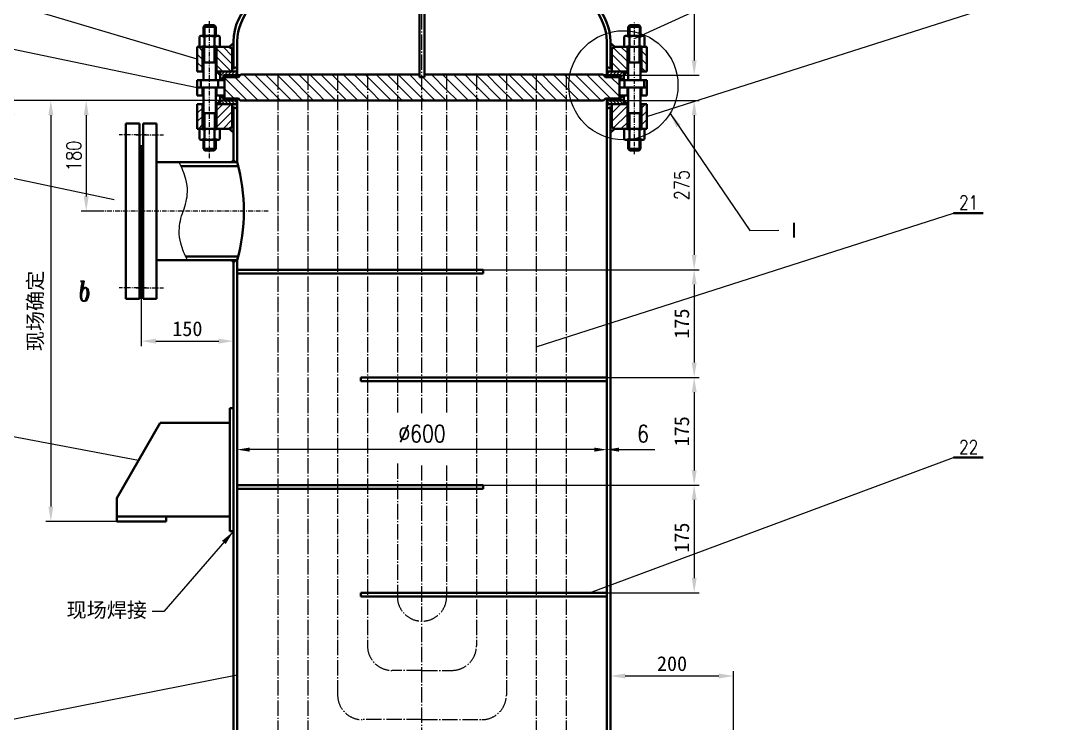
# Model space of a CAD drawing. Extents: x 371 to 12807, y -1551 to 3910.
# Drawn here: x 7091 to 8782, y 1674 to 2815 of the extents above; entities that cross this region are included whole.
import ezdxf
from ezdxf.enums import TextEntityAlignment as Align

# ---------------------------------------------------------------- set-up
doc = ezdxf.new("R2010")
doc.units = 0
doc.header["$LTSCALE"] = 10
doc.header["$PDMODE"] = 1
doc.linetypes.add('ZXX-L', pattern=[3.28, 2.5, -0.3, 0.18, -0.3])
doc.linetypes.add('ZXX-S', pattern=[1.27, 0.75, -0.2, 0.12, -0.2])
doc.layers.get('Defpoints').update_dxf_attribs({"linetype": 'CONTINUOUS'})
doc.layers.add('5剖面线层', color=2, linetype='CONTINUOUS')
doc.layers.add('7标注层', color=4, linetype='CONTINUOUS')
for name, color, linetype, lineweight in [('A 粗实线', 1, 'CONTINUOUS', 40), ('B 细实线', 7, 'CONTINUOUS', 18), ('C 文 字', 2, 'CONTINUOUS', 20), ('D 短中心线', 3, 'ZXX-S', 18), ('E 长中心线', 3, 'ZXX-L', 18)]:
    doc.layers.add(name, color=color, linetype=linetype, lineweight=lineweight)
doc.styles.add('ITALICT', font='ITALICT.shx', dxfattribs={"width": 0.7})
doc.styles.add('ROMANC', font='romanc', dxfattribs={"width": 0.7, "height": 6})
doc.styles.get("Standard").update_dxf_attribs({"font": 'SIMFANG.TTF'})
doc.styles.add('TH_GBDIM', font='romans.shx', dxfattribs={"width": 0.8, "bigfont": 'gbcbig.shx'})
doc.dimstyles.new('TH_GBDIM', dxfattribs={"dimscale": 8, "dimtxt": 3.5, "dimasz": 2.5, "dimexe": 2, "dimexo": 0, "dimgap": 1.5, "dimtad": 1, "dimtih": 1, "dimtoh": 1, "dimdec": 1, "dimzin": 0, "dimdsep": 46, "dimtxsty": 'TH_GBDIM', "dimcen": 2.5, "dimclrd": 130, "dimclre": 130, "dimclrt": 3, "dimadec": 0, "dimazin": 2, "dimtfac": 0.714286, "dimtdec": 1, "dimtmove": 0, "dimatfit": 3, "dimfxl": 0, "dimtolj": 1, "dimtzin": 0, "dimlwd": -1, "dimlwe": -1, "dimarcsym": 0})
doc.dimstyles.new('通用标注4.0', dxfattribs={"dimscale": 8, "dimtxt": 3, "dimasz": 3, "dimexe": 1, "dimexo": 0, "dimgap": 1, "dimtad": 1, "dimdec": 0, "dimzin": 0, "dimdsep": 46, "dimtxsty": 'Standard', "dimcen": 0, "dimadec": 0, "dimazin": 0, "dimtfac": 0.375, "dimtdec": 0, "dimtmove": 2, "dimatfit": 3, "dimfxl": 0, "dimtzin": 0, "dimarcsym": 0})
pattern_1 = [(315, (-888.562, 7402.6152), (2.6940768, 2.6940768), [])]
pattern_2 = [(45, (-888.562, -1990.2023), (2.6940768, -2.6940768), [])]

# ---------------------------------------------------------------- blocks, each defined once
blk = doc.blocks.new('*D38')
at = {"layer": 'C 文 字', "color": 0, "lineweight": -2}
for p, q in [((7841.9, 2060.7), (8192.8, 2060.7)), ((8184.8, 2036.7), (8184.8, 1909.7)), ((8042.8, 1885.7), (8192.8, 1885.7))]:
    blk.add_line(p, q, dxfattribs=at)
at = {"layer": 'C 文 字', "color": 0}
for points in [[(8180.8, 2036.7), (8188.8, 2036.7), (8184.8, 2060.7)], [(8180.8, 1909.7), (8188.8, 1909.7), (8184.8, 1885.7)]]:
    blk.add_solid(points, dxfattribs=at)
at = {"layer": 'Defpoints', "color": 0}
for p in [(7841.9, 2060.7), (8042.8, 1885.7), (8184.8, 1885.7)]:
    blk.add_point(p, dxfattribs=at)
at = {"layer": 'C 文 字', "color": 0, "insert": (8164.8, 1975.4), "char_height": 24, "attachment_point": 5, "rotation": 90}
blk.add_mtext('175', dxfattribs=at)
blk = doc.blocks.new('*D39')
at = {"layer": 'C 文 字', "color": 0, "lineweight": -2}
for p, q in [((8042.8, 2235.7), (8192.8, 2235.7)), ((8184.8, 2211.7), (8184.8, 2084.7)), ((7841.9, 2060.7), (8192.8, 2060.7))]:
    blk.add_line(p, q, dxfattribs=at)
at = {"layer": 'C 文 字', "color": 0}
for points in [[(8180.8, 2211.7), (8188.8, 2211.7), (8184.8, 2235.7)], [(8180.8, 2084.7), (8188.8, 2084.7), (8184.8, 2060.7)]]:
    blk.add_solid(points, dxfattribs=at)
at = {"layer": 'Defpoints', "color": 0}
for p in [(8042.8, 2235.7), (7841.9, 2060.7), (8184.8, 2060.7)]:
    blk.add_point(p, dxfattribs=at)
at = {"layer": 'C 文 字', "color": 0, "insert": (8164.8, 2148.2), "char_height": 24, "attachment_point": 5, "rotation": 90}
blk.add_mtext('175', dxfattribs=at)
blk = doc.blocks.new('*D40')
at = {"layer": 'C 文 字', "color": 0, "lineweight": -2}
for p, q in [((7841.9, 2410.7), (8192.8, 2410.7)), ((8184.8, 2386.7), (8184.8, 2259.7)), ((8042.8, 2235.7), (8192.8, 2235.7))]:
    blk.add_line(p, q, dxfattribs=at)
at = {"layer": 'C 文 字', "color": 0}
for points in [[(8180.8, 2386.7), (8188.8, 2386.7), (8184.8, 2410.7)], [(8180.8, 2259.7), (8188.8, 2259.7), (8184.8, 2235.7)]]:
    blk.add_solid(points, dxfattribs=at)
at = {"layer": 'Defpoints', "color": 0}
for p in [(7841.9, 2410.7), (8042.8, 2235.7), (8184.8, 2235.7)]:
    blk.add_point(p, dxfattribs=at)
at = {"layer": 'C 文 字', "color": 0, "insert": (8164.8, 2323.2), "char_height": 24, "attachment_point": 5, "rotation": 90}
blk.add_mtext('175', dxfattribs=at)
blk = doc.blocks.new('*D42')
at = {"layer": '7标注层', "color": 130}
for p, q in [((7442.8, 2094.3), (7442.8, 2134.4)), ((8042.8, 2079.2), (8042.8, 2134.4)), ((8022.8, 2118.4), (7462.8, 2118.4))]:
    blk.add_line(p, q, dxfattribs=at)
for points in [[(7462.8, 2121.7), (7462.8, 2115.1), (7442.8, 2118.4)], [(8022.8, 2121.7), (8022.8, 2115.1), (8042.8, 2118.4)]]:
    blk.add_solid(points, dxfattribs=at)
at = {"layer": 'Defpoints', "color": 0}
for p in [(7442.8, 2118.4), (7442.8, 2094.3), (8042.8, 2079.2)]:
    blk.add_point(p, dxfattribs=at)
at = {"layer": '7标注层', "color": 3, "insert": (7742.8, 2144.4), "char_height": 28, "attachment_point": 5, "style": 'TH_GBDIM'}
blk.add_mtext('\\A1;%%c600{}{}', dxfattribs=at)
blk = doc.blocks.new('*D43')
at = {"layer": 'C 文 字', "color": 0}
for p, q in [((8065.3, 2685.7), (8192.8, 2685.7)), ((8184.8, 2661.7), (8184.8, 2434.7)), ((7841.9, 2410.7), (8192.8, 2410.7))]:
    blk.add_line(p, q, dxfattribs=at)
for points in [[(8180.8, 2661.7), (8188.8, 2661.7), (8184.8, 2685.7)], [(8180.8, 2434.7), (8188.8, 2434.7), (8184.8, 2410.7)]]:
    blk.add_solid(points, dxfattribs=at)
at = {"layer": 'Defpoints', "color": 0}
for p in [(8065.3, 2685.7), (7841.9, 2410.7), (8184.8, 2410.7)]:
    blk.add_point(p, dxfattribs=at)
at = {"layer": 'C 文 字', "color": 0, "insert": (8164.8, 2548.2), "char_height": 24, "attachment_point": 5, "rotation": 90, "style": 'TH_GBDIM'}
blk.add_mtext('275', dxfattribs=at)
blk = doc.blocks.new('*D45')
at = {"layer": 'C 文 字', "color": 0, "lineweight": -2}
for p, q in [((7742.8, 2937.7), (8192.8, 2937.7)), ((8184.8, 2913.7), (8184.8, 2750.7)), ((8065.1, 2726.7), (8192.8, 2726.7))]:
    blk.add_line(p, q, dxfattribs=at)
at = {"layer": 'C 文 字', "color": 0}
for points in [[(8180.8, 2913.7), (8188.8, 2913.7), (8184.8, 2937.7)], [(8180.8, 2750.7), (8188.8, 2750.7), (8184.8, 2726.7)]]:
    blk.add_solid(points, dxfattribs=at)
at = {"layer": 'Defpoints', "color": 0}
for p in [(7742.8, 2937.7), (8065.1, 2726.7), (8184.8, 2726.7)]:
    blk.add_point(p, dxfattribs=at)
at = {"layer": 'C 文 字', "color": 0, "insert": (8146.8, 2851.3), "char_height": 24, "attachment_point": 5, "rotation": 90}
blk.add_mtext('211', dxfattribs=at)
blk = doc.blocks.new('*D46')
at = {"layer": 'C 文 字', "color": 0, "lineweight": -2}
for p, q in [((7240.6, 2685.7), (7132.1, 2685.7)), ((7140.1, 2661.7), (7140.1, 2025.8)), ((7247.4, 2001.8), (7132.1, 2001.8))]:
    blk.add_line(p, q, dxfattribs=at)
at = {"layer": 'C 文 字', "color": 0}
for points in [[(7136.1, 2661.7), (7144.1, 2661.7), (7140.1, 2685.7)], [(7136.1, 2025.8), (7144.1, 2025.8), (7140.1, 2001.8)]]:
    blk.add_solid(points, dxfattribs=at)
at = {"layer": 'Defpoints', "color": 0}
for p in [(7240.6, 2685.7), (7140.1, 2001.8), (7247.4, 2001.8)]:
    blk.add_point(p, dxfattribs=at)
at = {"layer": 'C 文 字', "color": 0, "insert": (7116.1, 2343.7), "char_height": 24, "attachment_point": 5, "rotation": 90}
blk.add_mtext('现场确定', dxfattribs=at)
blk = doc.blocks.new('*D47')
at = {"layer": 'C 文 字', "color": 0, "lineweight": -2}
for p, q in [((7325.9, 2685.7), (7069.1, 2685.7)), ((7077.1, 2661.7), (7077.1, 1009.7)), ((7446.8, 985.7), (7069.1, 985.7))]:
    blk.add_line(p, q, dxfattribs=at)
at = {"layer": 'C 文 字', "color": 0}
for points in [[(7073.1, 2661.7), (7081.1, 2661.7), (7077.1, 2685.7)], [(7073.1, 1009.7), (7081.1, 1009.7), (7077.1, 985.7)]]:
    blk.add_solid(points, dxfattribs=at)
at = {"layer": 'Defpoints', "color": 0}
for p in [(7325.9, 2685.7), (7077.1, 985.7), (7446.8, 985.7)]:
    blk.add_point(p, dxfattribs=at)
at = {"layer": 'C 文 字', "color": 0, "insert": (7057.1, 1835.7), "char_height": 24, "attachment_point": 5, "rotation": 90}
blk.add_mtext('1700', dxfattribs=at)
blk = doc.blocks.new('*D48')
at = {"layer": 'C 文 字', "color": 0, "lineweight": -2}
for p, q in [((7531.8, 3067.7), (7000, 3067.7)), ((7008, 3043.7), (7008, 680.2)), ((7691.8, 656.2), (7000, 656.2))]:
    blk.add_line(p, q, dxfattribs=at)
at = {"layer": 'C 文 字', "color": 0}
for points in [[(7004, 3043.7), (7012, 3043.7), (7008, 3067.7)], [(7004, 680.2), (7012, 680.2), (7008, 656.2)]]:
    blk.add_solid(points, dxfattribs=at)
at = {"layer": 'Defpoints', "color": 0}
for p in [(7531.8, 3067.7), (7008, 656.2), (7691.8, 656.2)]:
    blk.add_point(p, dxfattribs=at)
at = {"layer": 'C 文 字', "color": 0, "insert": (6988, 1861.9), "char_height": 24, "attachment_point": 5, "rotation": 90}
blk.add_mtext('2411', dxfattribs=at)
blk = doc.blocks.new('*D58')
at = {"layer": 'C 文 字', "color": 0, "lineweight": -2}
for p, q in [((7286.8, 2399.4), (7286.8, 2286.7)), ((7436.8, 2309.3), (7436.8, 2286.7)), ((7310.8, 2294.7), (7412.8, 2294.7))]:
    blk.add_line(p, q, dxfattribs=at)
at = {"layer": 'C 文 字', "color": 0}
for points in [[(7310.8, 2298.7), (7310.8, 2290.7), (7286.8, 2294.7)], [(7412.8, 2298.7), (7412.8, 2290.7), (7436.8, 2294.7)]]:
    blk.add_solid(points, dxfattribs=at)
at = {"layer": 'Defpoints', "color": 0}
for p in [(7286.8, 2399.4), (7436.8, 2309.3), (7436.8, 2294.7)]:
    blk.add_point(p, dxfattribs=at)
at = {"layer": 'C 文 字', "color": 0, "insert": (7361.8, 2314.7), "char_height": 24, "attachment_point": 5}
blk.add_mtext('150', dxfattribs=at)
blk = doc.blocks.new('*D59')
at = {"layer": 'C 文 字', "color": 0}
for p, q in [((7420.3, 2685.7), (7189.5, 2685.7)), ((7197.5, 2661.7), (7197.5, 2529.7)), ((7221.6, 2505.7), (7189.5, 2505.7))]:
    blk.add_line(p, q, dxfattribs=at)
for points in [[(7193.5, 2661.7), (7201.5, 2661.7), (7197.5, 2685.7)], [(7193.5, 2529.7), (7201.5, 2529.7), (7197.5, 2505.7)]]:
    blk.add_solid(points, dxfattribs=at)
at = {"layer": 'Defpoints', "color": 0}
for p in [(7420.3, 2685.7), (7197.5, 2505.7), (7221.6, 2505.7)]:
    blk.add_point(p, dxfattribs=at)
at = {"layer": 'C 文 字', "color": 0, "insert": (7177.5, 2595.7), "char_height": 24, "attachment_point": 5, "rotation": 90, "style": 'TH_GBDIM'}
blk.add_mtext('180', dxfattribs=at)
blk = doc.blocks.new('*D68')
at = {"layer": '7标注层', "color": 130}
for p, q in [((8042.8, 2079.2), (8042.8, 2134.4)), ((8042.8, 2118.4), (8042.8, 2134.4)), ((8022.8, 2118.4), (8002.8, 2118.4)), ((8062.8, 2118.4), (8120.7, 2118.4))]:
    blk.add_line(p, q, dxfattribs=at)
for points in [[(8022.8, 2121.7), (8022.8, 2115.1), (8042.8, 2118.4)], [(8062.8, 2121.7), (8062.8, 2115.1), (8042.8, 2118.4)]]:
    blk.add_solid(points, dxfattribs=at)
at = {"layer": 'Defpoints', "color": 0}
for p in [(8042.8, 2118.4), (8042.8, 2118.4), (8042.8, 2079.2)]:
    blk.add_point(p, dxfattribs=at)
at = {"layer": '7标注层', "color": 3, "insert": (8101.7, 2144.4), "char_height": 28, "attachment_point": 5, "style": 'TH_GBDIM'}
blk.add_mtext('\\A1;6{}{}', dxfattribs=at)
blk = doc.blocks.new('*D74')
at = {"layer": 'C 文 字', "color": 0, "lineweight": -2}
for p, q in [((8048.8, 1785.7), (8048.8, 1742.6)), ((8224.8, 1750.6), (8072.8, 1750.6)), ((8248.8, 1626.7), (8248.8, 1758.6))]:
    blk.add_line(p, q, dxfattribs=at)
at = {"layer": 'C 文 字', "color": 0}
for points in [[(8072.8, 1754.6), (8072.8, 1746.6), (8048.8, 1750.6)], [(8224.8, 1754.6), (8224.8, 1746.6), (8248.8, 1750.6)]]:
    blk.add_solid(points, dxfattribs=at)
at = {"layer": 'Defpoints', "color": 0}
for p in [(8048.8, 1785.7), (8048.8, 1750.6), (8248.8, 1626.7)]:
    blk.add_point(p, dxfattribs=at)
at = {"layer": 'C 文 字', "color": 0, "insert": (8148.8, 1770.6), "char_height": 24, "attachment_point": 5}
blk.add_mtext('200', dxfattribs=at)

msp = doc.modelspace()

# ---------------------------------------------------------------- hatches: boundary and pattern name
at = {"layer": '5剖面线层'}
h = msp.add_hatch(color=256, dxfattribs=at)
h.paths.add_polyline_path([(7436.81, 2768.55), (7436.81, 2778.69), (7429.61, 2772.71)])
h.paths.add_polyline_path([(7442.81, 2739.71), (7434.81, 2737.56), (7434.81, 2732.71), (7442.81, 2732.71)])
h.paths.add_polyline_path([(7442.81, 2672.71), (7442.81, 2679.71), (7434.81, 2679.71), (7434.81, 2674.85)])
h.paths.add_polyline_path([(7436.81, 2633.72), (7436.81, 2643.86), (7429.61, 2639.71)])
h = msp.add_hatch(color=256, dxfattribs=at)
h.paths.add_polyline_path([(8048.81, 2778.69), (8048.81, 2768.55), (8056, 2772.71)])
h.paths.add_polyline_path([(8050.81, 2737.56), (8042.81, 2739.71), (8042.81, 2732.71), (8050.81, 2732.71)])
h.paths.add_polyline_path([(8050.81, 2679.71), (8042.81, 2679.71), (8042.81, 2672.71), (8050.81, 2674.85)])
h.paths.add_polyline_path([(8048.81, 2643.86), (8048.81, 2633.72), (8056, 2639.71)])
for points in [[(7409.31, 2732.71), (7415.31, 2726.71), (7415.31, 2732.71)], [(8076.31, 2732.71), (8070.31, 2726.71), (8070.31, 2732.71)], [(7409.31, 2679.71), (7415.31, 2685.71), (7415.31, 2679.71)], [(8076.31, 2679.71), (8070.31, 2685.71), (8070.31, 2679.71)]]:
    msp.add_hatch(color=256, dxfattribs=at).paths.add_polyline_path(points)
h = msp.add_hatch(dxfattribs=at)
h.set_pattern_fill('ANSI31', color=256, scale=1.2, angle=-90, style=0)
h.set_pattern_definition(pattern_2)
h.paths.add_polyline_path([(7442.81, 2732.71), (7442.81, 2726.71), (7420.31, 2726.71), (7420.31, 2720.71), (7415.31, 2720.71), (7415.31, 2732.71)])
h = msp.add_hatch(dxfattribs=at)
h.set_pattern_fill('ANSI31', color=256, scale=1.2, angle=-90, style=0)
h.set_pattern_definition(pattern_2)
h.paths.add_polyline_path([(8070.31, 2732.71), (8070.31, 2720.71), (8065.31, 2720.71), (8065.31, 2726.71), (8042.81, 2726.71), (8042.81, 2732.71)])
h = msp.add_hatch(dxfattribs=at)
h.set_pattern_fill('ANSI31', color=256, scale=1.2, angle=-90, style=0)
h.set_pattern_definition(pattern_1)
h.paths.add_polyline_path([(7442.81, 2679.71), (7442.81, 2685.71), (7420.31, 2685.71), (7420.31, 2691.71), (7415.31, 2691.71), (7415.31, 2679.71)])
h = msp.add_hatch(dxfattribs=at)
h.set_pattern_fill('ANSI31', color=256, scale=1.2, angle=-90, style=0)
h.set_pattern_definition(pattern_1)
h.paths.add_polyline_path([(8070.31, 2679.71), (8070.31, 2691.71), (8065.31, 2691.71), (8065.31, 2685.71), (8042.81, 2685.71), (8042.81, 2679.71)])

# ---------------------------------------------------------------- linework, layer by layer
for p, q in [((7386.31, 2752.52), (7377.81, 2761.02)), ((7386.31, 2765.99), (7379.65, 2772.64)), ((7434.81, 2744.43), (7409.31, 2769.93)), ((7433.06, 2732.71), (7409.31, 2756.46)), ((7434.81, 2757.9), (7420.06, 2772.64)), ((8050.81, 2760.92), (8076.31, 2735.42)), ((8053.78, 2771.42), (8076.31, 2748.89)), ((8065.96, 2772.71), (8076.31, 2762.36)), ((8099.31, 2766.3), (8107.81, 2757.8)), ((8106.37, 2772.71), (8107.81, 2771.27)), ((7386.31, 2739.05), (7377.81, 2747.55)), ((7419.65, 2732.64), (7409.31, 2742.99)), ((8050.81, 2747.45), (8065.55, 2732.71)), ((8099.31, 2752.83), (8107.81, 2744.33)), ((7379.24, 2732.64), (7377.81, 2734.08)), ((7423.47, 2723.71), (7420.47, 2726.71)), ((7424, 2726.71), (7421, 2723.71)), ((7427.96, 2723.71), (7424.96, 2726.71)), ((7428.49, 2726.71), (7425.49, 2723.71)), ((7432.45, 2723.71), (7429.45, 2726.71)), ((7432.98, 2726.71), (7429.98, 2723.71)), ((7436.94, 2723.71), (7433.94, 2726.71)), ((7437.47, 2726.71), (7434.47, 2723.71)), ((7441.43, 2723.71), (7438.43, 2726.71)), ((7441.96, 2726.71), (7438.96, 2723.71)), ((7438.98, 2723.71), (7476.98, 2685.71)), ((7442.81, 2726.27), (7442.37, 2726.71)), ((7452.94, 2727.71), (7486.3, 2694.34)), ((7470.9, 2727.71), (7512.9, 2685.71)), ((7488.86, 2727.71), (7529.6, 2686.96)), ((7506.82, 2727.71), (7529.6, 2704.92)), ((7524.78, 2727.71), (7566.78, 2685.71)), ((7542.74, 2727.71), (7572.9, 2697.54)), ((7560.7, 2727.71), (7572.9, 2715.5)), ((7578.66, 2727.71), (7620.66, 2685.71)), ((7596.62, 2727.71), (7638.62, 2685.71)), ((7614.58, 2727.71), (7656.58, 2685.71)), ((7632.54, 2727.71), (7659.51, 2700.74)), ((7650.5, 2727.71), (7692.5, 2685.71)), ((7668.46, 2727.71), (7702.81, 2693.36)), ((7686.42, 2727.71), (7702.81, 2711.32)), ((7704.38, 2727.71), (7746.38, 2685.71)), ((7722.34, 2727.71), (7742.81, 2707.24)), ((7744.3, 2723.71), (7782.3, 2685.71)), ((7758.26, 2727.71), (7782.81, 2703.16)), ((7776.23, 2727.71), (7818.23, 2685.71)), ((7794.19, 2727.71), (7826.11, 2695.78)), ((7812.15, 2727.71), (7826.11, 2713.74)), ((7830.11, 2727.71), (7872.11, 2685.71)), ((7848.07, 2727.71), (7869.41, 2706.36)), ((7866.03, 2727.71), (7908.03, 2685.71)), ((7883.99, 2727.71), (7912.71, 2698.98)), ((7901.95, 2727.71), (7912.71, 2716.94)), ((7919.91, 2727.71), (7956.01, 2691.6)), ((7937.87, 2727.71), (7956.01, 2709.56)), ((7955.83, 2727.71), (7997.83, 2685.71)), ((7973.79, 2727.71), (7999.31, 2702.18)), ((7991.75, 2727.71), (8033.75, 2685.71)), ((8009.71, 2727.71), (8048.71, 2688.71)), ((8027.67, 2727.71), (8063.31, 2692.07)), ((8042.81, 2726.27), (8043.24, 2726.71)), ((8043.65, 2726.71), (8046.65, 2723.71)), ((8044.18, 2723.71), (8047.18, 2726.71)), ((8048.14, 2726.71), (8051.14, 2723.71)), ((8048.67, 2723.71), (8051.67, 2726.71)), ((8049.63, 2723.71), (8063.31, 2710.03)), ((8050.81, 2733.98), (8052.08, 2732.71)), ((8052.63, 2726.71), (8055.63, 2723.71)), ((8053.16, 2723.71), (8056.16, 2726.71)), ((8057.12, 2726.71), (8060.12, 2723.71)), ((8057.65, 2723.71), (8060.65, 2726.71)), ((8061.61, 2726.71), (8064.61, 2723.71)), ((8062.14, 2723.71), (8065.14, 2726.71)), ((8099.31, 2739.36), (8105.96, 2732.71)), ((7422.31, 2722.41), (7459.01, 2685.71)), ((7486.3, 2712.3), (7512.9, 2685.71)), ((7572.9, 2715.5), (7602.7, 2685.71)), ((7656.5, 2721.71), (7659.51, 2718.7)), ((7702.81, 2711.32), (7728.42, 2685.71)), ((7742.81, 2707.24), (7764.34, 2685.71)), ((7782.23, 2721.71), (7782.81, 2721.13)), ((7826.11, 2713.74), (7854.15, 2685.71)), ((7869.41, 2706.36), (7890.07, 2685.71)), ((7912.71, 2716.94), (7943.95, 2685.71)), ((7956.01, 2709.56), (7979.87, 2685.71)), ((7997.75, 2721.71), (7999.31, 2720.14)), ((7422.92, 2688.71), (7420.31, 2686.09)), ((7424.55, 2685.71), (7421.55, 2688.71)), ((7422.31, 2704.45), (7438.05, 2688.71)), ((7427.41, 2688.71), (7424.41, 2685.71)), ((7429.04, 2685.71), (7426.04, 2688.71)), ((7431.9, 2688.71), (7428.9, 2685.71)), ((7433.53, 2685.71), (7430.53, 2688.71)), ((7436.39, 2688.71), (7433.39, 2685.71)), ((7438.02, 2685.71), (7435.02, 2688.71)), ((7440.88, 2688.71), (7437.88, 2685.71)), ((7442.51, 2685.71), (7439.51, 2688.71)), ((7486.3, 2694.34), (7494.94, 2685.71)), ((7529.6, 2704.92), (7548.82, 2685.71)), ((7572.9, 2697.54), (7584.74, 2685.71)), ((7659.51, 2700.74), (7674.54, 2685.71)), ((7702.81, 2693.36), (7710.46, 2685.71)), ((7782.81, 2703.16), (7800.26, 2685.71)), ((7826.11, 2695.78), (7836.19, 2685.71)), ((7912.71, 2698.98), (7925.99, 2685.71)), ((7956.01, 2691.6), (7961.91, 2685.71)), ((7999.31, 2702.18), (8015.79, 2685.71)), ((8043.1, 2685.71), (8046.1, 2688.71)), ((8044.73, 2688.71), (8047.73, 2685.71)), ((8047.59, 2685.71), (8050.59, 2688.71)), ((8049.22, 2688.71), (8052.22, 2685.71)), ((8052.08, 2685.71), (8055.08, 2688.71)), ((8053.71, 2688.71), (8056.71, 2685.71)), ((8056.57, 2685.71), (8059.57, 2688.71)), ((8058.2, 2688.71), (8061.2, 2685.71)), ((8061.06, 2685.71), (8064.06, 2688.71)), ((8062.69, 2688.71), (8065.31, 2686.09)), ((7379.24, 2679.77), (7377.81, 2678.34)), ((7386.31, 2673.37), (7377.81, 2664.87)), ((7419.65, 2679.77), (7409.31, 2669.43)), ((7433.06, 2679.71), (7409.31, 2655.96)), ((7442.81, 2686.14), (7442.37, 2685.71)), ((7529.6, 2686.96), (7530.86, 2685.71)), ((8042.81, 2686.14), (8043.24, 2685.71)), ((8050.81, 2664.96), (8065.55, 2679.71)), ((8050.81, 2678.43), (8052.08, 2679.71)), ((8050.81, 2651.49), (8076.31, 2676.99)), ((8099.31, 2673.05), (8105.96, 2679.71)), ((7386.31, 2659.9), (7377.81, 2651.4)), ((7434.81, 2667.98), (7409.31, 2642.48)), ((8053.78, 2640.99), (8076.31, 2663.52)), ((8099.31, 2659.58), (8107.81, 2668.08)), ((7386.31, 2646.43), (7379.65, 2639.77)), ((7434.81, 2654.51), (7420.06, 2639.77)), ((8065.96, 2639.71), (8076.31, 2650.05)), ((8099.31, 2646.11), (8107.81, 2654.61)), ((8106.37, 2639.71), (8107.81, 2641.14))]:
    msp.add_line(p, q, dxfattribs=at)
at = {"layer": 'A 粗实线'}
for p, q in [((7738.81, 2723.71), (7738.81, 2931.69)), ((7746.81, 2723.71), (7746.81, 2931.69)), ((7390.31, 2807.96), (7387.81, 2805.46)), ((7390.31, 2807.96), (7397.81, 2807.96)), ((7405.31, 2807.96), (7397.81, 2807.96)), ((7405.31, 2807.96), (7407.81, 2805.46)), ((8080.31, 2807.96), (8077.81, 2805.46)), ((8080.31, 2807.96), (8087.81, 2807.96)), ((8095.31, 2807.96), (8087.81, 2807.96)), ((8095.31, 2807.96), (8097.81, 2805.46)), ((7383.52, 2790.71), (7381.31, 2789.43)), ((7397.81, 2790.71), (7383.52, 2790.71)), ((7387.81, 2805.46), (7387.81, 2790.71)), ((7387.81, 2805.46), (7397.81, 2805.46)), ((7407.81, 2805.46), (7397.81, 2805.46)), ((7397.81, 2790.71), (7412.1, 2790.71)), ((7407.81, 2805.46), (7407.81, 2790.71)), ((7412.1, 2790.71), (7414.31, 2789.43)), ((8073.52, 2790.71), (8071.31, 2789.43)), ((8087.81, 2790.71), (8073.52, 2790.71)), ((8077.81, 2805.46), (8087.81, 2805.46)), ((8077.81, 2805.46), (8077.81, 2790.71)), ((8097.81, 2805.46), (8087.81, 2805.46)), ((8087.81, 2790.71), (8102.1, 2790.71)), ((8097.81, 2805.46), (8097.81, 2790.71)), ((8102.1, 2790.71), (8104.31, 2789.43)), ((7381.31, 2789.43), (7381.31, 2773.98)), ((7383.52, 2772.71), (7381.31, 2773.98)), ((7389.56, 2789.43), (7389.56, 2773.98)), ((7406.06, 2789.43), (7406.06, 2773.98)), ((7412.1, 2772.71), (7414.31, 2773.98)), ((7414.31, 2789.43), (7414.31, 2773.98)), ((7429.61, 2772.71), (7436.81, 2778.69)), ((7436.81, 2781.71), (7436.81, 2738.1)), ((7442.81, 2781.71), (7442.81, 2756.71)), ((8042.81, 2781.71), (8042.81, 2756.71)), ((8048.81, 2781.71), (8048.81, 2738.1)), ((8056, 2772.71), (8048.81, 2778.69)), ((8071.31, 2789.43), (8071.31, 2773.98)), ((8073.52, 2772.71), (8071.31, 2773.98)), ((8079.56, 2789.43), (8079.56, 2773.98)), ((8096.06, 2789.43), (8096.06, 2773.98)), ((8102.1, 2772.71), (8104.31, 2773.98)), ((8104.31, 2789.43), (8104.31, 2773.98)), ((7429.61, 2772.71), (7377.81, 2772.71)), ((7377.81, 2772.71), (7377.81, 2732.71)), ((7397.81, 2772.71), (7383.52, 2772.71)), ((7386.31, 2772.71), (7386.31, 2732.71)), ((7387.81, 2718.71), (7387.81, 2772.71)), ((7397.81, 2772.71), (7412.1, 2772.71)), ((7407.81, 2718.71), (7407.81, 2772.71)), ((7409.31, 2772.71), (7409.31, 2732.71)), ((7436.81, 2768.55), (7429.61, 2772.71)), ((7434.81, 2769.71), (7434.81, 2732.71)), ((7442.81, 2756.71), (7442.81, 2726.71)), ((8042.81, 2756.71), (8042.81, 2726.71)), ((8048.81, 2768.55), (8056, 2772.71)), ((8050.81, 2769.71), (8050.81, 2732.71)), ((8056, 2772.71), (8107.81, 2772.71)), ((8087.81, 2772.71), (8073.52, 2772.71)), ((8076.31, 2772.71), (8076.31, 2732.71)), ((8077.81, 2718.71), (8077.81, 2772.71)), ((8087.81, 2772.71), (8102.1, 2772.71)), ((8097.81, 2718.71), (8097.81, 2772.71)), ((8099.31, 2772.71), (8099.31, 2732.71)), ((8107.81, 2772.71), (8107.81, 2732.71)), ((7387.81, 2747.49), (7407.81, 2747.49)), ((7442.81, 2739.71), (7434.81, 2737.56)), ((8042.81, 2739.71), (8050.81, 2737.56)), ((8097.81, 2747.49), (8077.81, 2747.49)), ((7387.81, 2732.71), (7377.81, 2732.71)), ((7442.81, 2732.71), (7407.81, 2732.71)), ((7409.31, 2732.71), (7415.31, 2726.71)), ((7415.31, 2720.71), (7415.31, 2732.71)), ((7420.31, 2726.71), (7442.81, 2726.71)), ((7420.31, 2720.71), (7420.31, 2726.71)), ((7447.81, 2726.71), (7420.31, 2726.71)), ((7444.81, 2723.71), (7420.31, 2723.71)), ((7422.31, 2723.71), (7422.31, 2718.71)), ((7442.81, 2726.71), (7442.81, 2723.71)), ((7448.81, 2727.71), (7444.81, 2723.71)), ((7738.81, 2727.71), (7448.81, 2727.71)), ((7746.81, 2723.71), (7738.81, 2723.71)), ((7746.81, 2727.71), (8036.81, 2727.71)), ((8036.81, 2727.71), (8040.81, 2723.71)), ((8037.81, 2726.71), (8065.31, 2726.71)), ((8040.81, 2723.71), (8065.31, 2723.71)), ((8042.81, 2732.71), (8077.81, 2732.71)), ((8042.81, 2726.71), (8042.81, 2723.71)), ((8065.31, 2726.71), (8042.81, 2726.71)), ((8063.31, 2723.71), (8063.31, 2718.71)), ((8065.31, 2720.71), (8065.31, 2726.71)), ((8076.31, 2732.71), (8070.31, 2726.71)), ((8070.31, 2720.71), (8070.31, 2732.71)), ((8097.81, 2732.71), (8107.81, 2732.71)), ((7377.81, 2693.71), (7377.81, 2718.71)), ((7422.31, 2718.71), (7377.81, 2718.71)), ((7422.31, 2706.76), (7377.81, 2706.76)), ((7383.67, 2706.76), (7383.67, 2718.71)), ((7386.31, 2693.71), (7386.31, 2706.76)), ((7387.81, 2706.76), (7387.81, 2639.71)), ((7407.81, 2706.76), (7407.81, 2639.71)), ((7409.31, 2693.71), (7409.31, 2706.76)), ((7411.94, 2706.76), (7411.94, 2718.71)), ((7422.31, 2720.71), (7415.31, 2720.71)), ((7422.31, 2688.71), (7422.31, 2718.71)), ((8063.31, 2720.71), (8070.31, 2720.71)), ((8063.31, 2718.71), (8107.81, 2718.71)), ((8063.31, 2688.71), (8063.31, 2718.71)), ((8063.31, 2706.76), (8107.81, 2706.76)), ((8071.83, 2706.76), (8071.83, 2718.71)), ((8076.31, 2693.71), (8076.31, 2706.76)), ((8077.81, 2706.76), (8077.81, 2639.71)), ((8097.81, 2706.76), (8097.81, 2639.71)), ((8099.31, 2693.71), (8099.31, 2706.76)), ((8103.78, 2706.76), (8103.78, 2718.71)), ((8107.81, 2693.71), (8107.81, 2718.71)), ((7387.81, 2693.71), (7377.81, 2693.71)), ((7422.31, 2693.71), (7407.81, 2693.71)), ((7415.31, 2691.71), (7415.31, 2679.71)), ((7422.31, 2691.71), (7415.31, 2691.71)), ((7420.31, 2691.71), (7420.31, 2685.71)), ((7444.81, 2688.71), (7420.31, 2688.71)), ((7442.81, 2685.71), (7442.81, 2688.71)), ((7447.81, 2685.71), (7444.81, 2688.71)), ((8037.81, 2685.71), (8040.81, 2688.71)), ((8040.81, 2688.71), (8065.31, 2688.71)), ((8042.81, 2685.71), (8042.81, 2688.71)), ((8063.31, 2693.71), (8077.81, 2693.71)), ((8063.31, 2691.71), (8070.31, 2691.71)), ((8065.31, 2691.71), (8065.31, 2685.71)), ((8070.31, 2691.71), (8070.31, 2679.71)), ((8097.81, 2693.71), (8107.81, 2693.71)), ((7377.81, 2639.71), (7377.81, 2679.71)), ((7387.81, 2679.71), (7377.81, 2679.71)), ((7386.31, 2639.71), (7386.31, 2679.71)), ((7442.81, 2679.71), (7407.81, 2679.71)), ((7409.31, 2679.71), (7415.31, 2685.71)), ((7409.31, 2639.71), (7409.31, 2679.71)), ((7420.31, 2685.71), (7442.81, 2685.71)), ((7434.81, 2642.71), (7434.81, 2679.71)), ((7442.81, 2672.71), (7434.81, 2674.85)), ((7436.81, 2585.21), (7436.81, 2674.31)), ((7442.81, 2585.21), (7442.81, 2685.71)), ((8037.81, 2685.71), (7447.81, 2685.71)), ((8042.81, 2177.21), (8042.81, 2685.71)), ((8065.31, 2685.71), (8042.81, 2685.71)), ((8042.81, 2679.71), (8077.81, 2679.71)), ((8042.81, 2672.71), (8050.81, 2674.85)), ((8048.81, 2554.21), (8048.81, 2674.31)), ((8050.81, 2642.71), (8050.81, 2679.71)), ((8076.31, 2679.71), (8070.31, 2685.71)), ((8076.31, 2639.71), (8076.31, 2679.71)), ((8097.81, 2679.71), (8107.81, 2679.71)), ((8099.31, 2639.71), (8099.31, 2679.71)), ((8107.81, 2639.71), (8107.81, 2679.71)), ((7387.81, 2664.92), (7407.81, 2664.92)), ((8097.81, 2664.92), (8077.81, 2664.92)), ((7261.81, 2363.21), (7261.81, 2648.21)), ((7283.81, 2648.21), (7261.81, 2648.21)), ((7283.81, 2363.21), (7283.81, 2648.21)), ((7289.81, 2363.21), (7289.81, 2648.21)), ((7289.81, 2648.21), (7311.81, 2648.21)), ((7311.81, 2363.21), (7311.81, 2648.21)), ((7429.61, 2639.71), (7377.81, 2639.71)), ((7383.52, 2639.71), (7381.31, 2638.43)), ((7381.31, 2622.98), (7381.31, 2638.43)), ((7397.81, 2639.71), (7383.52, 2639.71)), ((7389.56, 2622.98), (7389.56, 2638.43)), ((7397.81, 2639.71), (7412.1, 2639.71)), ((7406.06, 2622.98), (7406.06, 2638.43)), ((7412.1, 2639.71), (7414.31, 2638.43)), ((7414.31, 2622.98), (7414.31, 2638.43)), ((7436.81, 2643.86), (7429.61, 2639.71)), ((7429.61, 2639.71), (7436.81, 2633.72)), ((8048.81, 2643.86), (8056, 2639.71)), ((8056, 2639.71), (8048.81, 2633.72)), ((8056, 2639.71), (8107.81, 2639.71)), ((8073.52, 2639.71), (8071.31, 2638.43)), ((8071.31, 2622.98), (8071.31, 2638.43)), ((8087.81, 2639.71), (8073.52, 2639.71)), ((8079.56, 2622.98), (8079.56, 2638.43)), ((8087.81, 2639.71), (8102.1, 2639.71)), ((8096.06, 2622.98), (8096.06, 2638.43)), ((8102.1, 2639.71), (8104.31, 2638.43)), ((8104.31, 2622.98), (8104.31, 2638.43)), ((7383.52, 2621.71), (7381.31, 2622.98)), ((7397.81, 2621.71), (7383.52, 2621.71)), ((7387.81, 2606.95), (7387.81, 2621.71)), ((7397.81, 2621.71), (7412.1, 2621.71)), ((7407.81, 2606.95), (7407.81, 2621.71)), ((7412.1, 2621.71), (7414.31, 2622.98)), ((8073.52, 2621.71), (8071.31, 2622.98)), ((8087.81, 2621.71), (8073.52, 2621.71)), ((8077.81, 2606.95), (8077.81, 2621.71)), ((8087.81, 2621.71), (8102.1, 2621.71)), ((8097.81, 2606.95), (8097.81, 2621.71)), ((8102.1, 2621.71), (8104.31, 2622.98)), ((7286.81, 2611.71), (7283.81, 2611.71)), ((7286.81, 2399.71), (7286.81, 2611.71)), ((7286.81, 2399.71), (7286.81, 2611.71)), ((7286.81, 2611.71), (7289.81, 2611.71)), ((7387.81, 2606.95), (7397.81, 2606.95)), ((7390.31, 2604.45), (7387.81, 2606.95)), ((7390.31, 2604.45), (7397.81, 2604.45)), ((7407.81, 2606.95), (7397.81, 2606.95)), ((7405.31, 2604.45), (7397.81, 2604.45)), ((7405.31, 2604.45), (7407.81, 2606.95)), ((8077.81, 2606.95), (8087.81, 2606.95)), ((8080.31, 2604.45), (8077.81, 2606.95)), ((8080.31, 2604.45), (8087.81, 2604.45)), ((8097.81, 2606.95), (8087.81, 2606.95)), ((8095.31, 2604.45), (8087.81, 2604.45)), ((8095.31, 2604.45), (8097.81, 2606.95)), ((7311.81, 2585.21), (7442.81, 2585.21)), ((7351.48, 2579.21), (7444.39, 2579.21)), ((8048.81, 1591.71), (8048.81, 2554.21)), ((8605.87, 2502.82), (8654.01, 2502.82)), ((7311.81, 2426.21), (7442.81, 2426.21)), ((7358.88, 2432.21), (7444.39, 2432.21)), ((7436.81, 1444.71), (7436.81, 2426.21)), ((7442.81, 1444.71), (7442.81, 2426.21)), ((7841.89, 2410.71), (7442.81, 2410.71)), ((7841.89, 2404.71), (7442.81, 2404.71)), ((7841.89, 2404.71), (7841.89, 2410.71)), ((7283.81, 2399.71), (7286.81, 2399.71)), ((7289.81, 2399.71), (7286.81, 2399.71)), ((7261.81, 2363.21), (7283.81, 2363.21)), ((7311.81, 2363.21), (7289.81, 2363.21)), ((8042.81, 2235.71), (7643.72, 2235.71)), ((7643.72, 2229.71), (7643.72, 2235.71)), ((8042.81, 2229.71), (7643.72, 2229.71)), ((7430.81, 2185.77), (7430.81, 1985.77)), ((7436.81, 2185.77), (7430.81, 2185.77)), ((8042.81, 1591.71), (8042.81, 2177.21)), ((7317.38, 2161.77), (7247.38, 2039.77)), ((7430.81, 2161.77), (7317.38, 2161.77)), ((8605.87, 2105.7), (8654.01, 2105.7)), ((7841.89, 2060.71), (7442.81, 2060.71)), ((7841.89, 2054.71), (7442.81, 2054.71)), ((7841.89, 2054.71), (7841.89, 2060.71)), ((7247.38, 2039.77), (7247.38, 2009.77)), ((7247.38, 2009.77), (7430.81, 2009.77)), ((7247.38, 2009.77), (7247.38, 2001.77)), ((7247.38, 2001.77), (7327.38, 2001.77)), ((7327.38, 2001.77), (7327.38, 2009.77)), ((7430.81, 1985.77), (7436.81, 1985.77)), ((8042.81, 1885.71), (7643.72, 1885.71)), ((7643.72, 1879.71), (7643.72, 1885.71)), ((8042.81, 1879.71), (7643.72, 1879.71))]:
    msp.add_line(p, q, dxfattribs=at)
for centre, radius, start, end in [((7378.92, 2754.04), 36.95, 73.27658, 82.8585), ((7397.81, 2763.4), 27.3, 90, 107.58795), ((7397.81, 2763.4), 27.3, 72.41205, 90), ((7416.69, 2754.04), 36.95, 97.1415, 106.72342), ((8068.92, 2754.04), 36.95, 73.27658, 82.8585), ((8087.81, 2763.4), 27.3, 90, 107.58795), ((8087.81, 2763.4), 27.3, 72.41205, 90), ((8106.69, 2754.04), 36.95, 97.1415, 106.72342), ((7378.92, 2809.37), 36.95, 277.1415, 286.72342), ((7397.81, 2800.01), 27.3, 252.41205, 270), ((7397.81, 2800.01), 27.3, 270, 287.58795), ((7416.69, 2809.37), 36.95, 253.27658, 262.8585), ((8068.92, 2809.37), 36.95, 277.1415, 286.72342), ((8087.81, 2800.01), 27.3, 252.41205, 270), ((8087.81, 2800.01), 27.3, 270, 287.58795), ((8106.69, 2809.37), 36.95, 253.27658, 262.8585), ((7378.92, 2603.04), 36.95, 73.27658, 82.8585), ((7397.81, 2612.4), 27.3, 90, 107.58795), ((7397.81, 2612.4), 27.3, 72.41205, 90), ((7416.69, 2603.04), 36.95, 97.1415, 106.72342), ((8068.92, 2603.04), 36.95, 73.27658, 82.8585), ((8087.81, 2612.4), 27.3, 90, 107.58795), ((8087.81, 2612.4), 27.3, 72.41205, 90), ((8106.69, 2603.04), 36.95, 97.1415, 106.72342), ((7378.92, 2658.37), 36.95, 277.1415, 286.72342), ((7397.81, 2649.01), 27.3, 252.41205, 270), ((7397.81, 2649.01), 27.3, 270, 287.58795), ((7416.69, 2658.37), 36.95, 253.27658, 262.8585), ((8068.92, 2658.37), 36.95, 277.1415, 286.72342), ((8087.81, 2649.01), 27.3, 252.41205, 270), ((8087.81, 2649.01), 27.3, 270, 287.58795), ((8106.69, 2658.37), 36.95, 253.27658, 262.8585), ((7153.53, 2505.71), 300, 344.63305, 15.36695)]:
    msp.add_arc(centre, radius, start, end, dxfattribs=at)
at = {"layer": 'A 粗实线', "extrusion": (0, 0, -1)}
for major_axis, ratio, end_param in [((300, 0), 0.5, 4.712389), ((306, 0), 0.5098039, 4.0507902)]:
    msp.add_ellipse((7742.81, 2781.71), major_axis=major_axis, ratio=ratio, start_param=3.1415927, end_param=end_param, dxfattribs=at)
at = {"layer": 'A 粗实线'}
for major_axis, ratio in [((-306, 0), 0.5098039), ((-300, 0), 0.5)]:
    msp.add_ellipse((7742.81, 2781.71), major_axis=major_axis, ratio=ratio, start_param=3.1415927, end_param=4.712389, dxfattribs=at)
for points in [[(7442.81, 2585.21), (7436.81, 2591.21), (7430.81, 2585.21)], [(7442.81, 2426.21), (7436.81, 2420.21), (7430.81, 2426.21)]]:
    msp.add_solid(points, dxfattribs=at)
at = {"layer": 'B 细实线'}
for p, q in [((7390.31, 2807.96), (7390.31, 2790.71)), ((7405.31, 2807.96), (7405.31, 2790.71)), ((8080.31, 2807.96), (8080.31, 2790.71)), ((8095.31, 2807.96), (8095.31, 2790.71)), ((7390.31, 2747.49), (7390.31, 2772.71)), ((7405.31, 2747.49), (7405.31, 2772.71)), ((8080.31, 2747.49), (8080.31, 2772.71)), ((8095.31, 2747.49), (8095.31, 2772.71)), ((7390.31, 2664.92), (7390.31, 2639.71)), ((7405.31, 2664.92), (7405.31, 2639.71)), ((8080.31, 2664.92), (8080.31, 2639.71)), ((8095.31, 2664.92), (8095.31, 2639.71)), ((7390.31, 2604.45), (7390.31, 2621.71)), ((7405.31, 2604.45), (7405.31, 2621.71)), ((8080.31, 2604.45), (8080.31, 2621.71)), ((8095.31, 2604.45), (8095.31, 2621.71))]:
    msp.add_line(p, q, dxfattribs=at)
msp.add_lwpolyline([(7361.81, 2426.21, -0.051394), (7351.03, 2453.7, -0.0747555), (7348.56, 2473.91, -0.0891729), (7355.18, 2505.71, 0.0891729), (7361.81, 2537.51, 0.0747555), (7359.33, 2557.72, 0.051394), (7348.56, 2585.21)], format="xyb", dxfattribs=at)
at = {"layer": 'C 文 字'}
for p, q in [((8087.81, 2786.44), (8605.87, 3022.84)), ((7377.81, 2752.71), (6604.26, 2983.66)), ((8107.81, 2659.71), (8782.37, 2874.96)), ((7377.81, 2706.21), (6604.26, 2867.62)), ((7242.81, 2524.25), (6604.26, 2659.46)), ((7928.3, 2285.4), (8605.87, 2502.82)), ((7282.38, 2100.77), (6604.26, 2229.08)), ((8014.99, 1885.71), (8605.87, 2105.7)), ((7442.81, 1751.97), (6604.26, 1586.23))]:
    msp.add_line(p, q, dxfattribs=at)
msp.add_circle((8069.83, 2710.37), 88.66, dxfattribs=at)
at = {"layer": 'D 短中心线'}
for p, q in [((7397.81, 2592.15), (7397.81, 2814.61)), ((8087.81, 2598.5), (8087.81, 2814.04)), ((7294.81, 2629.96), (7250.81, 2629.96)), ((7278.81, 2629.96), (7322.81, 2629.96)), ((7493.28, 2505.71), (7221.56, 2505.71)), ((7294.81, 2381.46), (7250.81, 2381.46)), ((7278.81, 2381.46), (7322.81, 2381.46))]:
    msp.add_line(p, q, dxfattribs=at)
at = {"layer": 'E 长中心线'}
for p, q in [((7742.81, 2177.67), (7742.81, 2983.5)), ((7508.82, 2727.71), (7508.82, 1559.71)), ((7557.31, 2727.71), (7557.31, 1639.71)), ((7605.81, 2727.71), (7605.81, 1719.71)), ((7654.31, 2727.71), (7654.31, 1799.71)), ((7702.81, 2727.71), (7702.81, 2178.64)), ((7782.81, 2727.71), (7782.81, 2178.64)), ((7831.3, 2727.71), (7831.3, 1799.71)), ((7879.8, 2727.71), (7879.8, 1719.71)), ((7928.3, 2727.71), (7928.3, 1639.71)), ((7976.8, 2727.71), (7976.8, 1559.71)), ((7702.81, 2095.74), (7702.81, 1879.71)), ((7742.81, 985.71), (7742.81, 2092.81)), ((7782.81, 2092.81), (7782.81, 1879.71)), ((7742.81, 1759.71), (7694.31, 1759.71)), ((7742.81, 1759.71), (7791.3, 1759.71)), ((7742.81, 1679.71), (7645.81, 1679.71)), ((7742.81, 1679.71), (7839.8, 1679.71))]:
    msp.add_line(p, q, dxfattribs=at)
for centre, start, end in [((7742.81, 1879.71), 180, 0), ((7694.31, 1799.71), 180, 270), ((7791.3, 1799.71), 270, 0), ((7645.81, 1719.71), 180, 270), ((7839.8, 1719.71), 270, 0)]:
    msp.add_arc(centre, 40, start, end, dxfattribs=at)

# ---------------------------------------------------------------- texts
at = {"layer": 'C 文 字', "style": 'ROMANC', "width": 0.8}
for s, p in [('21', (8630.47, 2519.76)), ('22', (8630.47, 2122.64))]:
    msp.add_text(s, height=22.582, dxfattribs=at).set_placement(p, align=Align.MIDDLE)
at = {"layer": 'C 文 字', "style": 'ITALICT', "width": 0.8}
msp.add_text('b', height=32, dxfattribs=at).set_placement((7184.07, 2359.91))
at = {"layer": 'C 文 字', "char_height": 24}
for s, insert, attachment_point in [('Ⅰ', (8330.4, 2487.03), 1), ('现场焊接', (7296.44, 1843.17), 9)]:
    msp.add_mtext(s, dxfattribs=dict(at, insert=insert, attachment_point=attachment_point))

# ---------------------------------------------------------------- dimensions: what is measured, and where the dimension line sits
at = {"layer": '7标注层'}
for base, p2, text, picture, middle in [((7442.81, 2118.41), (7442.81, 2094.31), '%%c600{}{}', '*D42', (7742.81, 2144.41)), ((8042.81, 2118.41), (8042.81, 2118.41), '6{}{}', '*D68', (8101.74, 2144.41))]:
    dim = msp.add_linear_dim(base=base, p1=(8042.81, 2079.2), p2=p2, text=text, dimstyle='TH_GBDIM', override={"dimgap": 1.5, "dimtad": 1, "dimjust": 0, "dimse1": 0, "dimse2": 0, "dimsd1": 0, "dimsd2": 0, "dimclrt": 3, "dimtvp": 0}, dxfattribs=at)
    dim.commit()
    dim.dimension.update_dxf_attribs({"geometry": picture, "text_midpoint": middle})
at = {"layer": 'C 文 字'}
for base, p1, p2, picture, middle in [((7008.05, 656.21), (7531.81, 3067.68), (7691.81, 656.21), '*D48', (6988.05, 1861.94)), ((7077.11, 985.71), (7325.86, 2685.71), (7446.81, 985.71), '*D47', (7057.11, 1835.71)), ((8184.78, 2235.71), (7841.89, 2410.71), (8042.81, 2235.71), '*D40', (8164.78, 2323.21)), ((8184.78, 2060.71), (8042.81, 2235.71), (7841.89, 2060.71), '*D39', (8164.78, 2148.21))]:
    dim = msp.add_linear_dim(base=base, p1=p1, p2=p2, angle=90, dimstyle='通用标注4.0', dxfattribs=at)
    dim.commit()
    dim.dimension.update_dxf_attribs({"geometry": picture, "text_midpoint": middle})
for base, p1, p2, picture, middle in [((8184.78, 2726.71), (7742.81, 2937.71), (8065.14, 2726.71), '*D45', (8146.81, 2851.33)), ((8184.78, 1885.71), (7841.89, 2060.71), (8042.81, 1885.71), '*D38', (8164.78, 1975.42))]:
    dim = msp.add_linear_dim(base=base, p1=p1, p2=p2, angle=90, dimstyle='通用标注4.0', dxfattribs=at)
    dim.commit()
    dim.dimension.update_dxf_attribs({"geometry": picture, "text_midpoint": middle, "dimtype": 160})
dim = msp.add_linear_dim(base=(7140.15, 2001.77), p1=(7240.56, 2685.71), p2=(7247.38, 2001.77), angle=90, text='现场确定', dimstyle='通用标注4.0', dxfattribs=at)
dim.commit()
dim.dimension.update_dxf_attribs({"geometry": '*D46', "text_midpoint": (7116.12, 2343.74)})
for base, p1, p2, override, picture, middle in [((7197.48, 2505.71), (7420.31, 2685.71), (7221.56, 2505.71), {"dimtxsty": 'TH_GBDIM', "dimazin": 2, "dimlwd": 65535, "dimlwe": 65535}, '*D59', (7177.48, 2595.71)), ((8184.78, 2410.71), (8065.31, 2685.71), (7841.89, 2410.71), {"dimtxsty": 'TH_GBDIM', "dimlwd": 65535, "dimlwe": 65535}, '*D43', (8164.78, 2548.21))]:
    dim = msp.add_linear_dim(base=base, p1=p1, p2=p2, angle=90, dimstyle='通用标注4.0', override=override, dxfattribs=at)
    dim.commit()
    dim.dimension.update_dxf_attribs({"geometry": picture, "text_midpoint": middle})
for base, p1, p2, picture, middle in [((7436.81, 2294.69), (7286.81, 2399.39), (7436.81, 2309.32), '*D58', (7361.81, 2314.69)), ((8048.81, 1750.57), (8248.81, 1626.71), (8048.81, 1785.7), '*D74', (8148.81, 1770.57))]:
    dim = msp.add_linear_dim(base=base, p1=p1, p2=p2, dimstyle='通用标注4.0', dxfattribs=at)
    dim.commit()
    dim.dimension.update_dxf_attribs({"geometry": picture, "text_midpoint": middle})

# ---------------------------------------------------------------- leaders
at = {"layer": 'C 文 字', "annotation_type": 0, "has_hookline": 1}
for points, hookline_direction, text_width in [([(8145.56, 2664.27), (8275.37, 2474.3), (8322.4, 2475.03)], 0, 19.2), ([(7436.81, 1985.77), (7323.37, 1855.17), (7304.44, 1855.17)], 1, 130.51)]:
    msp.add_leader(points, dimstyle='通用标注4.0', override={"dimgap": 1, "dimtad": 0}, dxfattribs=dict(at, hookline_direction=hookline_direction, text_width=text_width))

doc.saveas('drawing.dxf')
